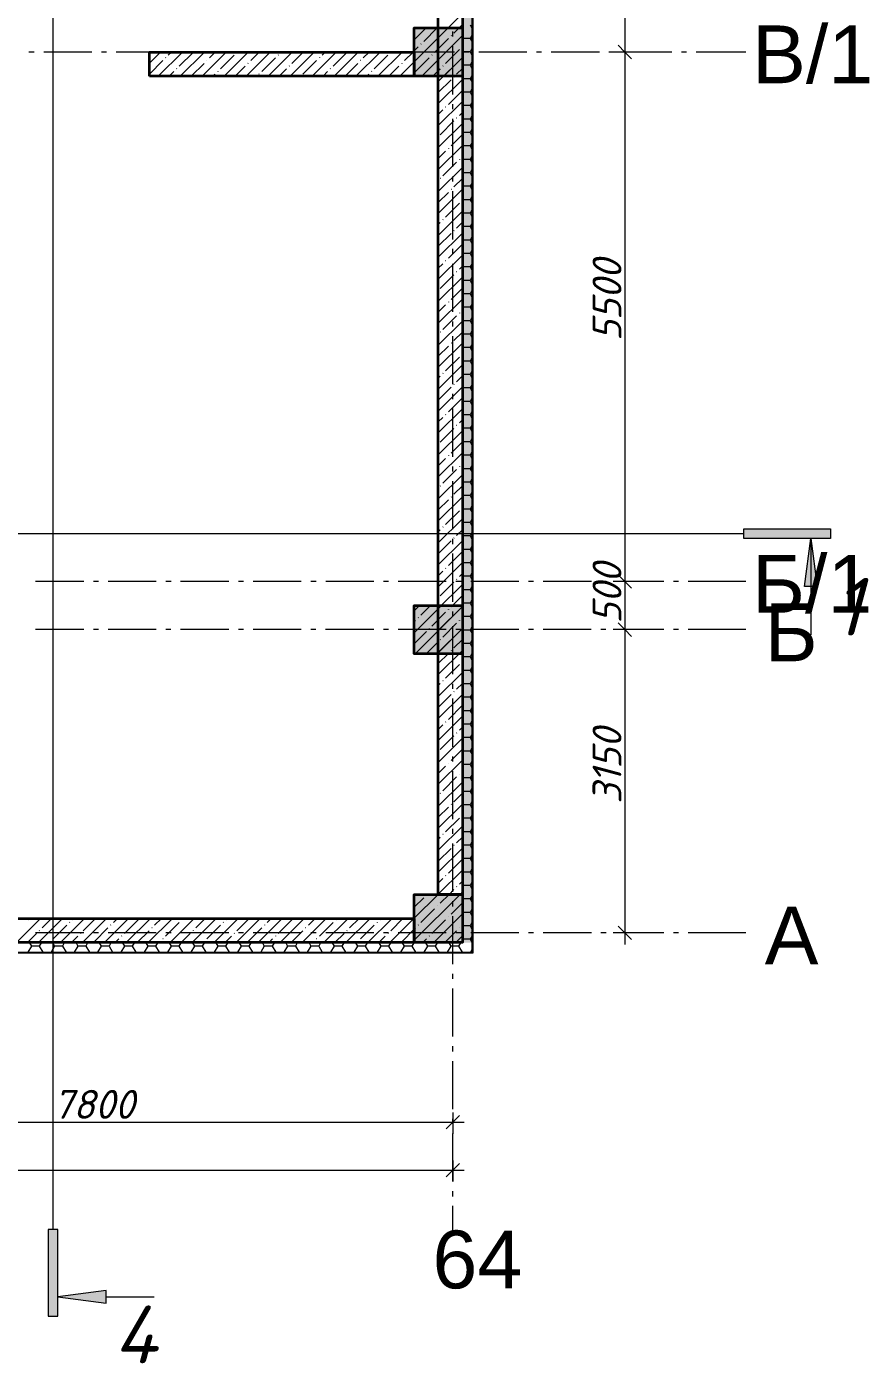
# Model space of a CAD drawing. Header units: millimetres. Extents: x -81576 to 1046824, y -248937 to 691537.
# Drawn here: x 195671 to 204420, y 531451 to 545334 of the extents above; entities that cross this region are included whole.
import ezdxf

# ---------------------------------------------------------------- set-up
doc = ezdxf.new("R2010")
doc.units = ezdxf.units.MM
doc.layers.add('PDF _Геометрия', color=7, linetype='Continuous', true_color=0x1d1d1d)
doc.layers.add('PDF _Сплошная заливка', color=7, linetype='Continuous', true_color=0xffffff)
doc.layers.add('PDF _Текст', color=7, linetype='Continuous')
doc.styles.add('PDF ArialMT', font='arial.ttf')
doc.styles.add('PDF ISOCPEUR Italic', font='isocpeui.ttf')

msp = doc.modelspace()

# ---------------------------------------------------------------- hatches: boundary and pattern name
at = {"layer": 'PDF _Сплошная заливка', "true_color": 0x636466, "transparency": 33554559}
for points in [[(200296.5, 535819.5), (200296.5, 582548.4), (200196.5, 582548.4), (200196.5, 535819.5)], [(199694.5, 544821.5), (200194.5, 544821.5), (200194.5, 545321.5), (199694.5, 545321.5)], [(199694.5, 538821.5), (200194.5, 538821.5), (200194.5, 539321.5), (199694.5, 539321.5)], [(199694.5, 535821.5), (200194.5, 535821.5), (200194.5, 536321.5), (199694.5, 536321.5)], [(200194.5, 535821.5), (200196.5, 535821.5), (200194.5, 536321.5)]]:
    msp.add_hatch(color=251, dxfattribs=at).paths.add_polyline_path(points)

# ---------------------------------------------------------------- linework, layer by layer
at = {"layer": 'PDF _Геометрия', "color": 8, "lineweight": 9, "true_color": 0x808080}
for points in [[(195944.5, 532840), (195944.5, 588327.6)], [(93287.8, 540069.1), (203118.2, 540069.1)]]:
    msp.add_lwpolyline(points, dxfattribs=at)
at = {"layer": 'PDF _Геометрия', "color": 7, "lineweight": 13}
for points in [[(200304.5, 582548.4), (200304.5, 535821.5), (200304.5, 535711.5), (178294.5, 535711.5)], [(178294.5, 535719.5), (200296.5, 535719.5), (200296.5, 582548.4)]]:
    msp.add_lwpolyline(points, dxfattribs=at)
at = {"layer": 'PDF _Геометрия', "color": 7, "lineweight": 9}
for points in [[(178294.5, 535821.5), (200194.5, 535821.5), (200194.5, 582548.4)], [(178294.5, 535819.5), (200196.5, 535819.5), (200196.5, 582548.4)], [(201881, 581091.6), (201881, 580571.6), (201881, 575071.6), (201881, 572071.6), (201881, 566071.6), (201881, 563071.6), (201881, 557071.6), (201881, 554071.6), (201881, 548071.5), (201881, 547121.5), (201881, 545071.5), (201881, 539571.5), (201881, 539071.5), (201881, 535801.5)], [(200094.5, 545231.5), (200094.5, 545284.4)], [(195746.5, 545071.5), (195693.6, 545071.5)], [(196346.5, 545071.5), (195846.5, 545071.5)], [(196499.4, 545071.5), (196446.5, 545071.5)], [(197099.4, 545071.5), (196599.4, 545071.5)], [(197252.3, 545071.5), (197199.4, 545071.5)], [(197852.3, 545071.5), (197352.3, 545071.5)], [(198005.2, 545071.5), (197952.3, 545071.5)], [(198605.2, 545071.5), (198105.2, 545071.5)], [(198758.2, 545071.5), (198705.2, 545071.5)], [(199358.2, 545071.5), (198858.2, 545071.5)], [(199511.1, 545071.5), (199458.2, 545071.5)], [(200111.1, 545071.5), (199611.1, 545071.5)], [(200094.5, 544631.5), (200094.5, 545131.5)], [(200264, 545071.5), (200211.1, 545071.5)], [(200864, 545071.5), (200364, 545071.5)], [(201016.9, 545071.5), (200964, 545071.5)], [(201616.9, 545071.5), (201116.9, 545071.5)], [(201769.8, 545071.5), (201716.9, 545071.5)], [(201980, 545071.5), (201881, 545071.5), (201761, 545071.5)], [(201951, 545001.5), (201881, 545071.5), (201811, 545141.5)], [(202369.8, 545071.5), (201869.8, 545071.5)], [(202522.7, 545071.5), (202469.8, 545071.5)], [(203138.1, 545071.5), (202622.7, 545071.5)], [(200094.5, 544478.6), (200094.5, 544531.5)], [(200094.5, 543878.6), (200094.5, 544378.6)], [(200094.5, 543725.6), (200094.5, 543778.6)], [(200094.5, 543125.6), (200094.5, 543625.6)], [(200094.5, 542972.7), (200094.5, 543025.6)], [(200094.5, 542372.7), (200094.5, 542872.7)], [(200094.5, 542219.8), (200094.5, 542272.7)], [(200094.5, 541619.8), (200094.5, 542119.8)], [(200094.5, 541466.9), (200094.5, 541519.8)], [(200094.5, 540866.9), (200094.5, 541366.9)], [(200094.5, 540714), (200094.5, 540766.9)], [(200094.5, 540114), (200094.5, 540614)], [(200094.5, 539961), (200094.5, 540014)], [(203813.2, 540019.1), (203813.2, 539019.1)], [(200094.5, 539361), (200094.5, 539861)], [(196263.2, 539571.5), (195763.2, 539571.5)], [(196416.2, 539571.5), (196363.2, 539571.5)], [(197016.2, 539571.5), (196516.2, 539571.5)], [(197169.1, 539571.5), (197116.2, 539571.5)], [(197769.1, 539571.5), (197269.1, 539571.5)], [(197922, 539571.5), (197869.1, 539571.5)], [(198522, 539571.5), (198022, 539571.5)], [(198674.9, 539571.5), (198622, 539571.5)], [(199274.9, 539571.5), (198774.9, 539571.5)], [(199427.8, 539571.5), (199374.9, 539571.5)], [(200027.8, 539571.5), (199527.8, 539571.5)], [(200180.7, 539571.5), (200127.8, 539571.5)], [(200780.7, 539571.5), (200280.7, 539571.5)], [(200933.7, 539571.5), (200880.7, 539571.5)], [(201533.7, 539571.5), (201033.7, 539571.5)], [(201686.6, 539571.5), (201633.7, 539571.5)], [(201980, 539571.5), (201881, 539571.5), (201761, 539571.5)], [(202286.6, 539571.5), (201786.6, 539571.5)], [(201951, 539501.5), (201881, 539571.5), (201811, 539641.5)], [(202439.5, 539571.5), (202386.6, 539571.5)], [(203138.1, 539571.5), (202539.5, 539571.5)], [(200094.5, 539208.1), (200094.5, 539261)], [(200094.5, 538608.1), (200094.5, 539108.1)], [(201951, 539001.5), (201881, 539071.5), (201811, 539141.5)], [(196262.4, 539071.5), (195762.4, 539071.5)], [(196415.3, 539071.5), (196362.4, 539071.5)], [(197015.3, 539071.5), (196515.3, 539071.5)], [(197168.2, 539071.5), (197115.3, 539071.5)], [(197768.2, 539071.5), (197268.2, 539071.5)], [(197921.1, 539071.5), (197868.2, 539071.5)], [(198521.1, 539071.5), (198021.1, 539071.5)], [(198674, 539071.5), (198621.1, 539071.5)], [(199274, 539071.5), (198774, 539071.5)], [(199426.9, 539071.5), (199374, 539071.5)], [(200026.9, 539071.5), (199526.9, 539071.5)], [(200179.9, 539071.5), (200126.9, 539071.5)], [(200779.9, 539071.5), (200279.9, 539071.5)], [(200932.8, 539071.5), (200879.9, 539071.5)], [(201532.8, 539071.5), (201032.8, 539071.5)], [(201685.7, 539071.5), (201632.8, 539071.5)], [(201980, 539071.5), (201881, 539071.5), (201761, 539071.5)], [(202285.7, 539071.5), (201785.7, 539071.5)], [(202438.6, 539071.5), (202385.7, 539071.5)], [(203138.1, 539071.5), (202538.6, 539071.5)], [(200094.5, 538455.2), (200094.5, 538508.1)], [(200094.5, 537855.2), (200094.5, 538355.2)], [(200094.5, 537702.3), (200094.5, 537755.2)], [(200094.5, 537102.3), (200094.5, 537602.3)], [(200094.5, 536949.4), (200094.5, 537002.3)], [(200094.5, 536349.4), (200094.5, 536849.4)], [(200094.5, 536196.5), (200094.5, 536249.4)], [(200094.5, 535596.5), (200094.5, 536096.5)], [(196263.2, 535921.5), (195763.2, 535921.5)], [(196416.2, 535921.5), (196363.2, 535921.5)], [(197016.2, 535921.5), (196516.2, 535921.5)], [(197169.1, 535921.5), (197116.2, 535921.5)], [(197769.1, 535921.5), (197269.1, 535921.5)], [(197922, 535921.5), (197869.1, 535921.5)], [(198522, 535921.5), (198022, 535921.5)], [(198674.9, 535921.5), (198622, 535921.5)], [(199274.9, 535921.5), (198774.9, 535921.5)], [(199427.8, 535921.5), (199374.9, 535921.5)], [(200027.8, 535921.5), (199527.8, 535921.5)], [(200180.7, 535921.5), (200127.8, 535921.5)], [(200780.7, 535921.5), (200280.7, 535921.5)], [(200933.7, 535921.5), (200880.7, 535921.5)], [(201533.7, 535921.5), (201033.7, 535921.5)], [(201686.6, 535921.5), (201633.7, 535921.5)], [(201980, 535921.5), (201881, 535921.5), (201761, 535921.5)], [(202286.6, 535921.5), (201786.6, 535921.5)], [(201951, 535851.5), (201881, 535921.5), (201811, 535991.5)], [(202439.5, 535921.5), (202386.6, 535921.5)], [(203138.1, 535921.5), (202539.5, 535921.5)], [(200094.5, 535443.5), (200094.5, 535496.5)], [(200094.5, 534843.5), (200094.5, 535343.5)], [(200094.5, 534690.6), (200094.5, 534743.5)], [(200094.5, 534090.6), (200094.5, 534590.6)], [(200164.5, 534025.5), (200094.5, 533955.5), (200024.5, 533885.5)], [(200094.5, 534054.5), (200094.5, 533955.5), (200094.5, 533835.5)], [(200094.5, 533937.7), (200094.5, 533990.6)], [(127994.5, 533955.5), (133994.5, 533955.5), (136994.5, 533955.5), (137544.5, 533955.5), (140544.5, 533955.5), (143544.5, 533955.5), (149544.5, 533955.5), (152544.5, 533955.5), (158544.5, 533955.5), (161544.5, 533955.5), (167544.5, 533955.5), (167894.5, 533955.5), (169994.5, 533955.5), (170544.5, 533955.5), (171094.5, 533955.5), (174094.5, 533955.5), (180244.5, 533955.5), (182644.5, 533955.5), (184594.5, 533955.5), (188044.5, 533955.5), (192294.5, 533955.5), (200214.5, 533955.5)], [(200094.5, 533337.7), (200094.5, 533837.7)], [(200094.5, 533556.4), (200094.5, 533457.4), (200094.5, 533337.4)], [(96474.5, 533457.4), (200214.5, 533457.4)], [(200164.5, 533527.4), (200094.5, 533457.4), (200024.5, 533387.4)], [(200094.5, 533184.8), (200094.5, 533237.7)], [(200094.5, 532820.1), (200094.5, 533084.8)], [(196494.5, 532140), (196994.5, 532140)]]:
    msp.add_lwpolyline(points, dxfattribs=at)
at = {"layer": 'PDF _Геометрия', "color": 7, "lineweight": 35}
for points in [[(200194.5, 582548.4), (200194.5, 536321.5), (199944.5, 536321.5), (199944.5, 554071.6), (196944.5, 554071.6), (196944.5, 554321.6), (199944.5, 554321.6), (199944.5, 556821.6)], [(192694.5, 536071.5), (199694.5, 536071.5), (199694.5, 535821.5), (188194.5, 535821.5), (180349.5, 535821.5), (180349.5, 536071.5), (187944.5, 536071.5), (187944.5, 539471.5), (182744.5, 539471.5), (182494.5, 539471.5), (182494.5, 543571.5), (182214.5, 543571.5), (182214.5, 543821.5), (182744.5, 543821.5), (182744.5, 543571.5), (182744.5, 542671.5), (184444.5, 542671.5), (184444.5, 543821.5), (184694.5, 543821.5), (187944.5, 543821.5), (188194.5, 543821.5)]]:
    msp.add_lwpolyline(points, dxfattribs=at)
at = {"layer": 'PDF _Геометрия', "lineweight": 9}
for points in [[(200194.5, 545470.1), (199944.5, 545220.1)], [(200160, 545321.5), (200106.2, 545267.8), (200194.5, 545356.1)], [(200274.9, 545353.1), (200296.5, 545315.7)], [(200046, 545321.5), (199694.5, 544970.1), (199546, 544821.5)], [(199817.9, 545321.5), (199694.5, 545198.2)], [(199703.8, 545321.5), (199694.5, 545312.3)], [(199944.5, 544992), (200194.5, 545242), (199774.1, 544821.5)], [(199931.9, 545321.5), (199792.6, 545182.2)], [(199944.5, 545106.1), (200049.2, 545210.7), (199906.6, 545068.2)], [(200275, 545213.4), (200196.5, 545213.4)], [(200296.5, 545250.8), (200274.9, 545213.5)], [(200274.9, 545213.4), (200296.5, 545176.1)], [(197058.8, 545071.5), (196944.5, 544957.3)], [(196944.7, 545071.5), (196944.5, 545071.3)], [(197286.9, 545071.5), (197036.9, 544821.5)], [(197172.8, 545071.5), (197140.9, 545039.7)], [(197397.5, 545068.2), (197255, 544925.6)], [(197515, 545071.5), (197265, 544821.5)], [(197743.1, 545071.5), (197493.1, 544821.5)], [(197629, 545071.5), (197568.6, 545011.1)], [(197971.2, 545071.5), (197721.2, 544821.5)], [(197856.1, 545070.5), (197853.7, 545068.2)], [(198199.3, 545071.5), (197949.3, 544821.5)], [(198085.2, 545071.5), (197996.3, 544982.6)], [(198427.4, 545071.5), (198177.4, 544821.5)], [(198313.3, 545071.5), (198309.9, 545068.2)], [(198655.5, 545071.5), (198405.5, 544821.5)], [(198541.4, 545071.5), (198424, 544954.1)], [(198883.6, 545071.5), (198633.6, 544821.5)], [(198769.5, 545071.5), (198737.6, 545039.7)], [(198994.2, 545068.2), (198851.7, 544925.6)], [(199111.7, 545071.5), (198861.7, 544821.5)], [(199339.8, 545071.5), (199089.8, 544821.5)], [(199225.7, 545071.5), (199165.3, 545011.1)], [(199567.9, 545071.5), (199317.9, 544821.5)], [(199452.8, 545070.5), (199450.4, 545068.2)], [(199681.9, 545071.5), (199593, 544982.6)], [(199735.6, 545125.2), (199694.5, 545084.2)], [(199766.4, 545156.1), (199764.1, 545153.7)], [(200275, 545073.8), (200196.5, 545073.8)], [(200296.5, 545111.1), (200274.9, 545073.8)], [(200274.9, 545073.8), (200296.5, 545036.4)], [(197083.9, 544982.6), (196944.5, 544843.2)], [(197114.8, 545013.5), (197112.4, 545011.1)], [(197511.6, 544954.1), (197379, 544821.5)], [(197542.5, 544985), (197540.1, 544982.6)], [(197825.2, 545039.7), (197682.7, 544897.1)], [(197970.2, 544956.5), (197967.8, 544954.1)], [(198252.9, 545011.1), (198110.3, 544868.6)], [(198283.8, 545042), (198281.4, 545039.7)], [(198397.8, 544928), (198395.5, 544925.6)], [(198680.6, 544982.6), (198538, 544840.1)], [(198711.5, 545013.5), (198709.1, 545011.1)], [(199108.3, 544954.1), (198975.7, 544821.5)], [(199139.2, 544985), (199136.8, 544982.6)], [(199421.9, 545039.7), (199279.4, 544897.1)], [(199566.8, 544956.5), (199564.5, 544954.1)], [(199849.6, 545011.1), (199707, 544868.6)], [(199880.5, 545042), (199878.1, 545039.7)], [(199944.5, 544763.9), (200194.5, 545013.9), (200002.2, 544821.5)], [(200275, 544934.1), (200196.5, 544934.1)], [(200296.5, 544971.5), (200274.9, 544934.1)], [(200274.9, 544934.1), (200296.5, 544896.7)], [(197198, 544868.6), (197150.9, 544821.5)], [(197228.8, 544899.5), (197226.5, 544897.1)], [(197625.6, 544840.1), (197607.1, 544821.5)], [(197656.5, 544871), (197654.1, 544868.6)], [(197939.3, 544925.6), (197835.2, 544821.5)], [(198084.2, 544842.4), (198081.8, 544840.1)], [(198367, 544897.1), (198291.4, 544821.5)], [(198794.6, 544868.6), (198747.6, 544821.5)], [(198825.5, 544899.5), (198823.2, 544897.1)], [(199222.3, 544840.1), (199203.8, 544821.5)], [(199253.2, 544871), (199250.8, 544868.6)], [(199536, 544925.6), (199431.9, 544821.5)], [(199680.9, 544842.4), (199678.5, 544840.1)], [(199944.5, 544878), (199963.6, 544897.1), (199888.1, 544821.5)], [(200108.6, 544813.9), (200106.2, 544811.6)], [(200275, 544794.4), (200196.5, 544794.4)], [(200296.5, 544831.8), (200274.9, 544794.4)], [(200274.9, 544794.4), (200296.5, 544757)], [(200194.5, 544785.8), (199944.5, 544535.8)], [(200077.7, 544783), (199944.5, 544649.9)], [(200191.7, 544669), (200049.2, 544526.4)], [(200275, 544654.7), (200196.5, 544654.7)], [(200296.5, 544692.1), (200274.9, 544654.7)], [(200274.9, 544654.7), (200296.5, 544617.3)], [(200194.5, 544557.7), (199944.5, 544307.7)], [(200275, 544515), (200196.5, 544515)], [(200296.5, 544552.4), (200274.9, 544515.1)], [(200274.9, 544515), (200296.5, 544477.7)], [(199992.2, 544469.4), (199944.5, 544421.8)], [(200023, 544500.3), (200020.7, 544497.9)], [(200137.1, 544386.2), (200134.7, 544383.9)], [(200194.5, 544443.7), (200163.2, 544412.4)], [(200275, 544375.4), (200196.5, 544375.4)], [(200296.5, 544412.7), (200274.9, 544375.4)], [(200274.9, 544375.3), (200296.5, 544338)], [(200194.5, 544329.6), (199944.5, 544079.6)], [(200106.2, 544355.4), (199963.6, 544212.8)], [(200275, 544235.7), (200196.5, 544235.7)], [(200296.5, 544273.1), (200274.9, 544235.7)], [(200274.9, 544235.7), (200296.5, 544198.3)], [(200194.5, 544101.5), (199944.5, 543851.5)], [(200194.5, 544215.6), (200077.7, 544098.7)], [(200275, 544096), (200196.5, 544096)], [(200296.5, 544133.4), (200274.9, 544096)], [(200274.9, 544096), (200296.5, 544058.6)], [(200020.7, 544041.7), (199944.5, 543965.6)], [(200051.6, 544072.6), (200049.2, 544070.2)], [(200165.6, 543958.6), (200163.2, 543956.2)], [(200194.5, 543987.5), (200191.7, 543984.7)], [(200275, 543956.3), (200196.5, 543956.3)], [(200296.5, 543993.7), (200274.9, 543956.3)], [(200274.9, 543956.3), (200296.5, 543918.9)], [(200194.5, 543873.4), (199944.5, 543623.4)], [(200134.7, 543927.7), (199992.2, 543785.1)], [(200296.5, 543854), (200274.9, 543816.6)], [(199966, 543759), (199963.6, 543756.6)], [(200194.5, 543759.4), (200106.2, 543671.1)], [(200275, 543816.6), (200196.5, 543816.6)], [(200274.9, 543816.6), (200296.5, 543779.3)], [(200296.5, 543714.3), (200274.9, 543677)], [(200194.5, 543645.3), (199944.5, 543395.3)], [(200049.2, 543614), (199944.5, 543509.4)], [(200080.1, 543644.9), (200077.7, 543642.6)], [(200275, 543677), (200196.5, 543677)], [(200274.9, 543676.9), (200296.5, 543639.6)], [(200296.5, 543574.7), (200274.9, 543537.3)], [(200194.5, 543417.2), (199944.5, 543167.2)], [(200163.2, 543500), (200020.7, 543357.4)], [(200194.1, 543530.9), (200191.7, 543528.5)], [(200275, 543537.3), (200196.5, 543537.3)], [(200274.9, 543537.3), (200296.5, 543499.9)], [(200296.5, 543435), (200274.9, 543397.6)], [(199963.6, 543300.4), (199944.5, 543281.3)], [(199994.5, 543331.3), (199992.2, 543328.9)], [(200194.5, 543303.2), (200134.7, 543243.4)], [(200275, 543397.6), (200196.5, 543397.6)], [(200274.9, 543397.6), (200296.5, 543360.2)], [(200296.5, 543295.3), (200274.9, 543257.9)], [(200194.5, 543189.1), (199944.5, 542939.1)], [(200077.7, 543186.4), (199944.5, 543053.2)], [(200108.6, 543217.2), (200106.2, 543214.9)], [(200275, 543257.9), (200196.5, 543257.9)], [(200274.9, 543257.9), (200296.5, 543220.5)], [(200296.5, 543155.6), (200274.9, 543118.2)], [(200191.7, 543072.3), (200049.2, 542929.7)], [(200275, 543118.2), (200196.5, 543118.2)], [(200274.9, 543118.2), (200296.5, 543080.8)], [(200296.5, 543015.9), (200274.9, 542978.6)], [(200194.5, 542961), (199944.5, 542711)], [(199992.2, 542872.7), (199944.5, 542825.1)], [(200023, 542903.6), (200020.7, 542901.2)], [(200194.5, 542847), (200163.2, 542815.7)], [(200275, 542978.5), (200196.5, 542978.5)], [(200274.9, 542978.5), (200296.5, 542941.2)], [(200296.5, 542876.2), (200274.9, 542838.9)], [(200194.5, 542732.9), (199944.5, 542482.9)], [(200106.2, 542758.7), (199963.6, 542616.1)], [(200137.1, 542789.6), (200134.7, 542787.2)], [(200275, 542838.9), (200196.5, 542838.9)], [(200274.9, 542838.9), (200296.5, 542801.5)], [(200296.5, 542736.6), (200274.9, 542699.2)], [(200194.5, 542618.9), (200077.7, 542502.1)], [(200275, 542699.2), (200196.5, 542699.2)], [(200274.9, 542699.2), (200296.5, 542661.8)], [(200296.5, 542596.9), (200274.9, 542559.5)], [(200194.5, 542504.8), (199944.5, 542254.8)], [(200020.7, 542445), (199944.5, 542368.9)], [(200051.6, 542475.9), (200049.2, 542473.5)], [(200275, 542559.5), (200196.5, 542559.5)], [(200274.9, 542559.5), (200296.5, 542522.1)], [(200296.5, 542457.2), (200274.9, 542419.8)], [(200134.7, 542331), (199992.2, 542188.4)], [(200165.6, 542361.9), (200163.2, 542359.5)], [(200194.5, 542390.8), (200191.7, 542388)], [(200275, 542419.8), (200196.5, 542419.8)], [(200274.9, 542419.8), (200296.5, 542382.4)], [(200296.5, 542317.5), (200274.9, 542280.2)], [(200194.5, 542276.7), (199944.5, 542026.7)], [(199966, 542162.3), (199963.6, 542159.9)], [(200194.5, 542162.7), (200106.2, 542074.4)], [(200275, 542280.1), (200196.5, 542280.1)], [(200274.9, 542280.1), (200296.5, 542242.8)], [(200296.5, 542177.8), (200274.9, 542140.5)], [(200194.5, 542048.6), (199944.5, 541798.6)], [(200049.2, 542017.3), (199944.5, 541912.7)], [(200080.1, 542048.2), (200077.7, 542045.9)], [(200275, 542140.5), (200196.5, 542140.5)], [(200274.9, 542140.4), (200296.5, 542103.1)], [(200296.5, 542038.2), (200274.9, 542000.8)], [(200163.2, 541903.3), (200020.7, 541760.7)], [(200194.1, 541934.2), (200191.7, 541931.8)], [(200275, 542000.8), (200196.5, 542000.8)], [(200274.9, 542000.8), (200296.5, 541963.4)], [(200296.5, 541898.5), (200274.9, 541861.1)], [(200194.5, 541820.5), (199944.5, 541570.5)], [(199994.5, 541734.6), (199992.2, 541732.2)], [(200275, 541861.1), (200196.5, 541861.1)], [(200274.9, 541861.1), (200296.5, 541823.7)], [(200296.5, 541758.8), (200274.9, 541721.4)], [(199963.6, 541703.7), (199944.5, 541684.6)], [(200108.6, 541620.5), (200106.2, 541618.2)], [(200194.5, 541706.5), (200134.7, 541646.7)], [(200275, 541721.4), (200196.5, 541721.4)], [(200274.9, 541721.4), (200296.5, 541684)], [(200296.5, 541619.1), (200274.9, 541581.7)], [(200194.5, 541592.4), (199944.5, 541342.4)], [(200077.7, 541589.7), (199944.5, 541456.5)], [(200191.7, 541475.6), (200049.2, 541333.1)], [(200275, 541581.7), (200196.5, 541581.7)], [(200274.9, 541581.7), (200296.5, 541544.4)], [(200296.5, 541479.4), (200274.9, 541442.1)], [(200194.5, 541364.3), (199944.5, 541114.3)], [(200275, 541442.1), (200196.5, 541442.1)], [(200274.9, 541442), (200296.5, 541404.7)], [(200296.5, 541339.8), (200274.9, 541302.4)], [(199992.2, 541276), (199944.5, 541228.4)], [(200023, 541306.9), (200020.7, 541304.5)], [(200137.1, 541192.9), (200134.7, 541190.5)], [(200194.5, 541250.3), (200163.2, 541219)], [(200275, 541302.4), (200196.5, 541302.4)], [(200274.9, 541302.4), (200296.5, 541265)], [(200296.5, 541200.1), (200274.9, 541162.7)], [(200194.5, 541136.2), (199944.5, 540886.2)], [(200106.2, 541162), (199963.6, 541019.4)], [(200275, 541162.7), (200196.5, 541162.7)], [(200274.9, 541162.7), (200296.5, 541125.3)], [(200296.5, 541060.4), (200274.9, 541023)], [(200194.5, 540908.1), (199944.5, 540658.1)], [(200194.5, 541022.2), (200077.7, 540905.4)], [(200275, 541023), (200196.5, 541023)], [(200274.9, 541023), (200296.5, 540985.6)], [(200296.5, 540920.7), (200274.9, 540883.3)], [(200020.7, 540848.3), (199944.5, 540772.2)], [(200051.6, 540879.2), (200049.2, 540876.9)], [(200165.6, 540765.2), (200163.2, 540762.8)], [(200194.5, 540794.1), (200191.7, 540791.3)], [(200275, 540883.3), (200196.5, 540883.3)], [(200274.9, 540883.3), (200296.5, 540845.9)], [(200296.5, 540781), (200274.9, 540743.7)], [(200194.5, 540680), (199944.5, 540430)], [(200134.7, 540734.3), (199992.2, 540591.7)], [(200275, 540743.6), (200196.5, 540743.6)], [(200274.9, 540743.6), (200296.5, 540706.3)], [(200296.5, 540641.3), (200274.9, 540604)], [(199966, 540565.6), (199963.6, 540563.2)], [(200194.5, 540566), (200106.2, 540477.7)], [(200275, 540604), (200196.5, 540604)], [(200274.9, 540604), (200296.5, 540566.6)], [(200296.5, 540501.7), (200274.9, 540464.3)], [(200194.5, 540451.9), (199944.5, 540201.9)], [(200049.2, 540420.7), (199944.5, 540316)], [(200080.1, 540451.5), (200077.7, 540449.2)], [(200275, 540464.3), (200196.5, 540464.3)], [(200274.9, 540464.3), (200296.5, 540426.9)], [(200296.5, 540362), (200274.9, 540324.6)], [(200194.5, 540223.8), (199944.5, 539973.8)], [(200163.2, 540306.6), (200020.7, 540164)], [(200194.1, 540337.5), (200191.7, 540335.1)], [(200275, 540324.6), (200196.5, 540324.6)], [(200274.9, 540324.6), (200296.5, 540287.2)], [(200296.5, 540222.3), (200274.9, 540184.9)], [(199963.6, 540107), (199944.5, 540087.9)], [(199994.5, 540137.9), (199992.2, 540135.5)], [(200194.5, 540109.8), (200134.7, 540050)], [(200275, 540184.9), (200196.5, 540184.9)], [(200274.9, 540184.9), (200296.5, 540147.5)], [(200296.5, 540082.6), (200274.9, 540045.3)], [(200194.5, 539995.7), (199944.5, 539745.7)], [(200077.7, 539993), (199944.5, 539859.8)], [(200108.6, 540023.9), (200106.2, 540021.5)], [(200275, 540045.2), (200196.5, 540045.2)], [(200274.9, 540045.2), (200296.5, 540007.9)], [(200296.5, 539942.9), (200274.9, 539905.6)], [(200191.7, 539878.9), (200049.2, 539736.4)], [(200275, 539905.6), (200196.5, 539905.6)], [(200274.9, 539905.5), (200296.5, 539868.2)], [(200296.5, 539803.3), (200274.9, 539765.9)], [(200194.5, 539767.6), (199944.5, 539517.6)], [(199992.2, 539679.3), (199944.5, 539631.7)], [(200023, 539710.2), (200020.7, 539707.8)], [(200194.5, 539653.6), (200163.2, 539622.3)], [(200275, 539765.9), (200196.5, 539765.9)], [(200274.9, 539765.9), (200296.5, 539728.5)], [(200296.5, 539663.6), (200274.9, 539626.2)], [(200194.5, 539539.6), (199944.5, 539289.6)], [(200106.2, 539565.3), (199963.6, 539422.7)], [(200137.1, 539596.2), (200134.7, 539593.8)], [(200275, 539626.2), (200196.5, 539626.2)], [(200274.9, 539626.2), (200296.5, 539588.8)], [(200296.5, 539523.9), (200274.9, 539486.5)], [(200194.5, 539425.5), (200077.7, 539308.7), (200090.6, 539321.5)], [(200275, 539486.5), (200196.5, 539486.5)], [(200274.9, 539486.5), (200296.5, 539449.1)], [(200296.5, 539384.2), (200274.9, 539346.8)], [(199748.4, 539321.5), (199694.5, 539267.6)], [(199976.5, 539321.5), (199694.5, 539039.6)], [(199704.6, 538821.5), (200194.5, 539311.5), (199944.5, 539061.5)], [(199862.5, 539321.5), (199764.1, 539223.1)], [(199878.1, 539109.1), (200020.7, 539251.7), (199944.5, 539175.5)], [(200275, 539346.8), (200196.5, 539346.8)], [(200274.9, 539346.8), (200296.5, 539309.5)], [(200296.5, 539244.5), (200274.9, 539207.2)], [(199707, 539166.1), (199694.5, 539153.6)], [(199737.9, 539197), (199735.6, 539194.6)], [(200275, 539207.2), (200196.5, 539207.2)], [(200274.9, 539207.1), (200296.5, 539169.8)], [(200296.5, 539104.9), (200274.9, 539067.5)], [(199821.1, 539052.1), (199694.5, 538925.5)], [(199852, 539082.9), (199849.6, 539080.6)], [(199932.7, 538821.5), (200194.5, 539083.4), (199944.5, 538833.4)], [(200275, 539067.5), (200196.5, 539067.5)], [(200274.9, 539067.5), (200296.5, 539030.1)], [(200296.5, 538965.2), (200274.9, 538927.8)], [(199935.1, 538938), (199818.7, 538821.5)], [(200160.8, 538821.5), (200194.5, 538855.3), (199944.5, 538605.3)], [(200046.8, 538821.5), (200049.2, 538824), (199944.5, 538719.3)], [(200275, 538927.8), (200196.5, 538927.8)], [(200274.9, 538927.8), (200296.5, 538890.4)], [(200296.5, 538825.5), (200274.9, 538788.1)], [(200163.2, 538709.9), (200020.7, 538567.4)], [(200194.1, 538740.8), (200191.7, 538738.4)], [(200275, 538788.1), (200196.5, 538788.1)], [(200274.9, 538788.1), (200296.5, 538750.7)], [(200296.5, 538685.8), (200274.9, 538648.4)], [(200194.5, 538627.2), (199944.5, 538377.2)], [(199994.5, 538541.2), (199992.2, 538538.8)], [(200275, 538648.4), (200196.5, 538648.4)], [(200274.9, 538648.4), (200296.5, 538611)], [(200296.5, 538546.1), (200274.9, 538508.8)], [(199963.6, 538510.3), (199944.5, 538491.2)], [(200108.6, 538427.2), (200106.2, 538424.8)], [(200194.5, 538513.1), (200134.7, 538453.3)], [(200275, 538508.7), (200196.5, 538508.7)], [(200274.9, 538508.7), (200296.5, 538471.4)], [(200296.5, 538406.4), (200274.9, 538369.1)], [(200194.5, 538399.1), (199944.5, 538149.1)], [(200077.7, 538396.3), (199944.5, 538263.1)], [(200191.7, 538282.2), (200049.2, 538139.7)], [(200275, 538369.1), (200196.5, 538369.1)], [(200274.9, 538369.1), (200296.5, 538331.7)], [(200296.5, 538266.8), (200274.9, 538229.4)], [(200194.5, 538171), (199944.5, 537921)], [(200275, 538229.4), (200196.5, 538229.4)], [(200274.9, 538229.4), (200296.5, 538192)], [(200296.5, 538127.1), (200274.9, 538089.7)], [(199992.2, 538082.6), (199944.5, 538035)], [(200023, 538113.5), (200020.7, 538111.2)], [(200137.1, 537999.5), (200134.7, 537997.1)], [(200194.5, 538056.9), (200163.2, 538025.6)], [(200275, 538089.7), (200196.5, 538089.7)], [(200274.9, 538089.7), (200296.5, 538052.3)], [(200296.5, 537987.4), (200274.9, 537950)], [(200194.5, 537942.9), (199944.5, 537692.9)], [(200106.2, 537968.6), (199963.6, 537826)], [(200275, 537950), (200196.5, 537950)], [(200274.9, 537950), (200296.5, 537912.6)], [(200296.5, 537847.7), (200274.9, 537810.3)], [(200194.5, 537714.8), (199944.5, 537464.8)], [(200194.5, 537828.8), (200077.7, 537712)], [(200275, 537810.3), (200196.5, 537810.3)], [(200274.9, 537810.3), (200296.5, 537773)], [(200020.7, 537655), (199944.5, 537578.8)], [(200051.6, 537685.8), (200049.2, 537683.5)], [(200165.6, 537571.8), (200163.2, 537569.4)], [(200194.5, 537600.7), (200191.7, 537597.9)], [(200275, 537670.7), (200196.5, 537670.7)], [(200296.5, 537708), (200274.9, 537670.7)], [(200274.9, 537670.6), (200296.5, 537633.3)], [(200194.5, 537486.7), (199944.5, 537236.7)], [(200134.7, 537540.9), (199992.2, 537398.4)], [(200275, 537531), (200196.5, 537531)], [(200296.5, 537568.4), (200274.9, 537531)], [(200274.9, 537531), (200296.5, 537493.6)], [(199966, 537372.2), (199963.6, 537369.8)], [(200194.5, 537372.6), (200106.2, 537284.3)], [(200275, 537391.3), (200196.5, 537391.3)], [(200296.5, 537428.7), (200274.9, 537391.3)], [(200274.9, 537391.3), (200296.5, 537353.9)], [(200194.5, 537258.6), (199944.5, 537008.6)], [(200049.2, 537227.3), (199944.5, 537122.6)], [(200080.1, 537258.2), (200077.7, 537255.8)], [(200275, 537251.6), (200196.5, 537251.6)], [(200296.5, 537289), (200274.9, 537251.6)], [(200274.9, 537251.6), (200296.5, 537214.2)], [(200194.5, 537030.5), (199944.5, 536780.5)], [(200163.2, 537113.2), (200020.7, 536970.7)], [(200194.1, 537144.1), (200191.7, 537141.7)], [(200275, 537111.9), (200196.5, 537111.9)], [(200296.5, 537149.3), (200274.9, 537111.9)], [(200274.9, 537111.9), (200296.5, 537074.6)], [(199963.6, 536913.6), (199944.5, 536894.5)], [(199994.5, 536944.5), (199992.2, 536942.2)], [(200194.5, 536916.4), (200134.7, 536856.6)], [(200275, 536972.3), (200196.5, 536972.3)], [(200296.5, 537009.6), (200274.9, 536972.3)], [(200274.9, 536972.2), (200296.5, 536934.9)], [(200194.5, 536802.4), (199944.5, 536552.4)], [(200077.7, 536799.6), (199944.5, 536666.4)], [(200108.6, 536830.5), (200106.2, 536828.1)], [(200275, 536832.6), (200196.5, 536832.6)], [(200296.5, 536870), (200274.9, 536832.6)], [(200274.9, 536832.6), (200296.5, 536795.2)], [(200191.7, 536685.5), (200049.2, 536543)], [(200275, 536692.9), (200196.5, 536692.9)], [(200296.5, 536730.3), (200274.9, 536692.9)], [(200274.9, 536692.9), (200296.5, 536655.5)], [(200194.5, 536574.3), (199944.5, 536324.3)], [(199992.2, 536486), (199944.5, 536438.3)], [(200023, 536516.8), (200020.7, 536514.5)], [(200194.5, 536460.2), (200163.2, 536428.9)], [(200275, 536553.2), (200196.5, 536553.2)], [(200296.5, 536590.6), (200274.9, 536553.2)], [(200274.9, 536553.2), (200296.5, 536515.8)], [(200194.5, 536346.2), (200169.9, 536321.5), (199694.5, 535846.2), (199669.9, 535821.5)], [(199713.7, 536321.5), (199694.5, 536302.4)], [(199941.8, 536321.5), (199694.5, 536074.3)], [(200106.2, 536371.9), (200055.8, 536321.5), (199963.6, 536229.3)], [(200137.1, 536402.8), (200134.7, 536400.4)], [(200275, 536413.5), (200196.5, 536413.5)], [(200296.5, 536450.9), (200274.9, 536413.5)], [(200274.9, 536413.5), (200296.5, 536376.1)], [(199792.6, 536286.4), (199694.5, 536188.3)], [(199823.5, 536317.3), (199821.1, 536314.9)], [(199937.5, 536203.2), (199935.1, 536200.8)], [(200194.5, 536232.1), (200077.7, 536115.3)], [(200275, 536273.8), (200196.5, 536273.8)], [(200296.5, 536311.2), (200274.9, 536273.9)], [(200274.9, 536273.8), (200296.5, 536236.5)], [(195814.1, 536071.5), (195564.1, 535821.5)], [(195689.2, 536060.6), (195686.8, 536058.3)], [(196042.2, 536071.5), (195792.2, 535821.5)], [(195928.2, 536071.5), (195829.4, 535972.7)], [(196270.3, 536071.5), (196020.3, 535821.5)], [(196156.3, 536071.5), (196143, 536058.3)], [(196498.4, 536071.5), (196248.4, 535821.5)], [(196384.4, 536071.5), (196257, 535944.2)], [(196726.5, 536071.5), (196476.5, 535821.5)], [(196612.5, 536071.5), (196570.7, 536029.8)], [(196827.3, 536058.3), (196684.7, 535915.7)], [(196954.6, 536071.5), (196704.6, 535821.5)], [(197182.7, 536071.5), (196932.7, 535821.5)], [(197068.7, 536071.5), (196998.4, 536001.2)], [(197410.8, 536071.5), (197160.8, 535821.5)], [(197285.9, 536060.6), (197283.5, 536058.3)], [(197638.9, 536071.5), (197388.9, 535821.5)], [(197524.9, 536071.5), (197426.1, 535972.7)], [(197867, 536071.5), (197617, 535821.5)], [(197753, 536071.5), (197739.7, 536058.3)], [(198095.1, 536071.5), (197845.1, 535821.5)], [(197981.1, 536071.5), (197853.7, 535944.2)], [(198323.2, 536071.5), (198073.2, 535821.5)], [(198209.2, 536071.5), (198167.4, 536029.8)], [(198424, 536058.3), (198281.4, 535915.7)], [(198551.3, 536071.5), (198301.3, 535821.5)], [(198779.4, 536071.5), (198529.4, 535821.5)], [(198665.4, 536071.5), (198595.1, 536001.2)], [(199007.5, 536071.5), (198757.5, 535821.5)], [(198882.6, 536060.6), (198880.2, 536058.3)], [(199235.6, 536071.5), (198985.6, 535821.5)], [(199121.5, 536071.5), (199022.7, 535972.7)], [(199463.7, 536071.5), (199213.7, 535821.5)], [(199349.6, 536071.5), (199336.4, 536058.3)], [(199691.8, 536071.5), (199441.8, 535821.5)], [(199577.7, 536071.5), (199450.4, 535944.2)], [(199906.6, 536172.3), (199764.1, 536029.8)], [(200020.7, 536058.3), (199878.1, 535915.7)], [(200194.5, 536118.1), (199898, 535821.5)], [(200051.6, 536089.2), (200049.2, 536086.8)], [(200275, 536134.2), (200196.5, 536134.2)], [(200296.5, 536171.5), (200274.9, 536134.2)], [(200274.9, 536134.2), (200296.5, 536096.8)], [(195772.3, 535915.7), (195678.2, 535821.5)], [(195803.2, 535946.6), (195800.8, 535944.2)], [(196086, 536001.2), (195943.4, 535858.7)], [(196116.9, 536032.1), (196114.5, 536029.8)], [(196230.9, 535918.1), (196228.5, 535915.7)], [(196513.7, 535972.7), (196371.1, 535830.2)], [(196544.5, 536003.6), (196542.2, 536001.2)], [(196941.3, 535944.2), (196818.7, 535821.5)], [(196972.2, 535975.1), (196969.9, 535972.7)], [(197255, 536029.8), (197112.4, 535887.2)], [(197369, 535915.7), (197274.9, 535821.5)], [(197399.9, 535946.6), (197397.5, 535944.2)], [(197682.7, 536001.2), (197540.1, 535858.7)], [(197713.5, 536032.1), (197711.2, 536029.8)], [(197827.6, 535918.1), (197825.2, 535915.7)], [(198110.3, 535972.7), (197967.8, 535830.2)], [(198141.2, 536003.6), (198138.9, 536001.2)], [(198538, 535944.2), (198415.4, 535821.5)], [(198568.9, 535975.1), (198566.5, 535972.7)], [(198851.7, 536029.8), (198709.1, 535887.2)], [(198965.7, 535915.7), (198871.5, 535821.5)], [(198996.6, 535946.6), (198994.2, 535944.2)], [(199279.4, 536001.2), (199136.8, 535858.7)], [(199310.2, 536032.1), (199307.9, 536029.8)], [(199424.3, 535918.1), (199421.9, 535915.7)], [(199707, 535972.7), (199694.5, 535960.2), (199564.5, 535830.2)], [(199737.9, 536003.6), (199735.6, 536001.2)], [(200134.7, 535944.2), (200012, 535821.5)], [(200165.6, 535975.1), (200163.2, 535972.7)], [(200194.5, 536004), (200191.7, 536001.2)], [(200275, 535994.5), (200196.5, 535994.5)], [(200296.5, 536031.9), (200274.9, 535994.5)], [(200274.9, 535994.5), (200296.5, 535957.1)], [(195718.5, 535785), (195680.7, 535719.5)], [(195698.5, 535819.5), (195718.5, 535784.9)], [(195799.2, 535785), (195718.5, 535785)], [(195819.1, 535819.5), (195799.1, 535785)], [(195799.2, 535784.9), (195836.9, 535719.5)], [(195917.3, 535832.5), (195914.9, 535830.2)], [(195960.4, 535785), (195922.7, 535719.5)], [(195940.5, 535819.5), (195960.4, 535784.9)], [(196041.1, 535785), (195960.5, 535785)], [(196061, 535819.5), (196041.1, 535785)], [(196041.1, 535784.9), (196078.8, 535719.5)], [(196200, 535887.2), (196134.4, 535821.5)], [(196202.4, 535785), (196164.6, 535719.5)], [(196182.4, 535819.5), (196202.4, 535784.9)], [(196283, 535785), (196202.4, 535785)], [(196303, 535819.5), (196283, 535785)], [(196283, 535784.9), (196320.8, 535719.5)], [(196444.3, 535785), (196406.5, 535719.5)], [(196424.3, 535819.5), (196444.3, 535784.9)], [(196525, 535785), (196444.3, 535785)], [(196544.9, 535819.5), (196525, 535785)], [(196525, 535784.9), (196562.7, 535719.5)], [(196627.7, 535858.7), (196590.6, 535821.5)], [(196686.2, 535785), (196648.5, 535719.5)], [(196658.6, 535889.6), (196656.2, 535887.2)], [(196666.3, 535819.5), (196686.2, 535784.9)], [(196766.9, 535785), (196686.3, 535785)], [(196786.8, 535819.5), (196766.9, 535785)], [(196766.9, 535784.9), (196804.7, 535719.5)], [(196928.2, 535785), (196890.4, 535719.5)], [(196908.2, 535819.5), (196928.2, 535784.9)], [(197008.8, 535785), (196928.2, 535785)], [(197028.8, 535819.5), (197008.8, 535785)], [(197008.8, 535784.9), (197046.6, 535719.5)], [(197055.4, 535830.2), (197046.8, 535821.5)], [(197086.3, 535861.1), (197083.9, 535858.7)], [(197170.1, 535785), (197132.3, 535719.5)], [(197150.1, 535819.5), (197170.1, 535784.9)], [(197250.8, 535785), (197170.1, 535785)], [(197270.7, 535819.5), (197250.8, 535785)], [(197250.8, 535784.9), (197288.5, 535719.5)], [(197412.1, 535785), (197374.3, 535719.5)], [(197392.1, 535819.5), (197412.1, 535784.9)], [(197492.7, 535785), (197412.1, 535785)], [(197512.7, 535819.5), (197492.7, 535785)], [(197492.7, 535784.9), (197530.5, 535719.5)], [(197514, 535832.5), (197511.6, 535830.2)], [(197654, 535785), (197616.2, 535719.5)], [(197634, 535819.5), (197654, 535784.9)], [(197734.6, 535785), (197654, 535785)], [(197796.7, 535887.2), (197731.1, 535821.5)], [(197754.6, 535819.5), (197734.6, 535785)], [(197734.6, 535784.9), (197772.4, 535719.5)], [(197895.9, 535785), (197858.1, 535719.5)], [(197876, 535819.5), (197895.9, 535784.9)], [(197976.6, 535785), (197895.9, 535785)], [(197996.5, 535819.5), (197976.6, 535785)], [(197976.6, 535784.9), (198014.3, 535719.5)], [(198137.9, 535785), (198100.1, 535719.5)], [(198117.9, 535819.5), (198137.9, 535784.9)], [(198218.5, 535785), (198137.9, 535785)], [(198224.4, 535858.7), (198187.3, 535821.5)], [(198238.5, 535819.5), (198218.5, 535785)], [(198218.5, 535784.9), (198256.3, 535719.5)], [(198255.3, 535889.6), (198252.9, 535887.2)], [(198379.8, 535785), (198342, 535719.5)], [(198359.8, 535819.5), (198379.8, 535784.9)], [(198460.5, 535785), (198379.8, 535785)], [(198480.4, 535819.5), (198460.4, 535785)], [(198460.4, 535784.9), (198498.2, 535719.5)], [(198621.7, 535785), (198583.9, 535719.5)], [(198601.8, 535819.5), (198621.7, 535784.9)], [(198702.4, 535785), (198621.7, 535785)], [(198652.1, 535830.2), (198643.5, 535821.5)], [(198683, 535861.1), (198680.6, 535858.7)], [(198722.3, 535819.5), (198702.4, 535785)], [(198702.4, 535784.9), (198740.1, 535719.5)], [(198863.7, 535785), (198825.9, 535719.5)], [(198843.7, 535819.5), (198863.7, 535784.9)], [(198944.3, 535785), (198863.7, 535785)], [(198964.3, 535819.5), (198944.3, 535785)], [(198944.3, 535784.9), (198982.1, 535719.5)], [(199105.6, 535785), (199067.8, 535719.5)], [(199085.6, 535819.5), (199105.6, 535784.9)], [(199186.3, 535785), (199105.6, 535785)], [(199110.7, 535832.5), (199108.3, 535830.2)], [(199206.2, 535819.5), (199186.2, 535785)], [(199186.2, 535784.9), (199224, 535719.5)], [(199347.5, 535785), (199309.8, 535719.5)], [(199327.6, 535819.5), (199347.5, 535784.9)], [(199393.4, 535887.2), (199327.7, 535821.5)], [(199428.2, 535785), (199347.5, 535785)], [(199448.1, 535819.5), (199428.2, 535785)], [(199428.2, 535784.9), (199465.9, 535719.5)], [(199589.5, 535785), (199551.7, 535719.5)], [(199569.5, 535819.5), (199589.5, 535784.9)], [(199670.1, 535785), (199589.5, 535785)], [(199690.1, 535819.5), (199670.1, 535785)], [(199670.1, 535784.9), (199707.9, 535719.5)], [(199821.1, 535858.7), (199783.9, 535821.5)], [(199831.4, 535785), (199793.6, 535719.5)], [(199811.4, 535819.5), (199831.4, 535784.9)], [(199912.1, 535785), (199831.4, 535785)], [(199852, 535889.6), (199849.6, 535887.2)], [(199932, 535819.5), (199912, 535785)], [(199912, 535784.9), (199949.8, 535719.5)], [(200073.3, 535785), (200035.6, 535719.5)], [(200053.4, 535819.5), (200073.3, 535784.9)], [(200154, 535785), (200073.4, 535785)], [(200194.5, 535890), (200126.1, 535821.5)], [(200173.9, 535819.5), (200154, 535785)], [(200154, 535784.9), (200191.7, 535719.5)], [(200275, 535854.8), (200196.5, 535854.8)], [(200296.5, 535892.2), (200274.9, 535854.8)], [(200274.9, 535854.8), (200295.3, 535819.5), (200296.5, 535817.4)], [(200296.5, 535752.5), (200277.5, 535719.5)]]:
    msp.add_lwpolyline(points, dxfattribs=at)
at = {"layer": 'PDF _Геометрия', "color": 7, "lineweight": 35}
for points in [[(200194.5, 544821.5), (199694.5, 544821.5), (199694.5, 545321.5), (200194.5, 545321.5)], [(196944.5, 544821.5), (196944.5, 545071.5), (199694.5, 545071.5), (199694.5, 544821.5)], [(200194.5, 538821.5), (199694.5, 538821.5), (199694.5, 539321.5), (200194.5, 539321.5)], [(200194.5, 536321.5), (200194.5, 535821.5), (199694.5, 535821.5), (199694.5, 536321.5)]]:
    msp.add_lwpolyline(points, close=True, dxfattribs=at)
at = {"layer": 'PDF _Геометрия', "lineweight": 9}
for points in [[(200077.7, 545239.2), (200080.1, 545241.6)], [(200020.7, 544954.1), (200163.2, 545096.7)], [(200191.7, 545125.2), (200194.1, 545127.6)], [(199992.2, 544925.6), (199994.5, 544928)], [(200134.7, 544840.1), (200194.5, 544899.9)], [(200049.2, 539280.2), (200051.6, 539282.5)], [(199992.2, 538995), (200134.7, 539137.6)], [(200163.2, 539166.1), (200165.6, 539168.5)], [(200191.7, 539194.6), (200194.5, 539197.4)], [(199963.6, 538966.5), (199966, 538968.9)], [(200106.2, 538881), (200194.5, 538969.3)], [(200077.7, 538852.5), (200080.1, 538854.8)]]:
    msp.add_lwpolyline(points, close=True, dxfattribs=at)
at = {"layer": 'PDF _Геометрия', "color": 7, "lineweight": 9}
for points in [[(203118.2, 540119.1), (204018.2, 540119.1), (204018.2, 540019.1), (203118.2, 540019.1)], [(203747.4, 539519.1), (203813.2, 540019.1), (203879.1, 539519.1)], [(195894.5, 532840), (195894.5, 531940), (195994.5, 531940), (195994.5, 532840)], [(196494.5, 532205.8), (195994.5, 532140), (196494.5, 532074.2)]]:
    msp.add_lwpolyline(points, close=True, dxfattribs=at)
at = {"layer": 'PDF _Сплошная заливка', "color": 7, "lineweight": 9, "transparency": 33554559}
for points in [[(203118.2, 540119.1), (204018.2, 540119.1), (203118.2, 540019.1), (204018.2, 540019.1)], [(203747.4, 539519.1), (203813.2, 540019.1), (203879.1, 539519.1)], [(195894.5, 532840), (195894.5, 531940), (195994.5, 532840), (195994.5, 531940)], [(196494.5, 532205.8), (195994.5, 532140), (196494.5, 532074.2)]]:
    msp.add_solid(points, dxfattribs=at)

# ---------------------------------------------------------------- texts
at = {"layer": 'PDF _Текст', "attachment_point": 4}
for s, insert, char_height, style in [('В/1', (203202.6, 545043.4), 600, 'PDF ArialMT'), ('Б/1', (203202.6, 539543.4), 600, 'PDF ArialMT'), ('1', (204041.4, 539309.4), 600, 'PDF ISOCPEUR Italic'), ('Б', (203333.5, 539043.4), 600, 'PDF ArialMT'), ('А', (203333.5, 535893.4), 600, 'PDF ArialMT'), ('7800', (195941.6, 534140.3), 300, 'PDF ISOCPEUR Italic'), ('64', (199883.7, 532524.7), 600, 'PDF ArialMT'), ('4', (196570.2, 531749.6), 600, 'PDF ISOCPEUR Italic')]:
    msp.add_mtext(s, dxfattribs=dict(at, insert=insert, char_height=char_height, style=style))
at = {"layer": 'PDF _Текст', "char_height": 300, "attachment_point": 4, "rotation": 90, "style": 'PDF ISOCPEUR Italic'}
for s, insert in [('5500', (201696.3, 542068.7)), ('500', (201696.3, 539131.9)), ('3150', (201696.3, 537262.9))]:
    msp.add_mtext(s, dxfattribs=dict(at, insert=insert))

doc.saveas('drawing.dxf')
